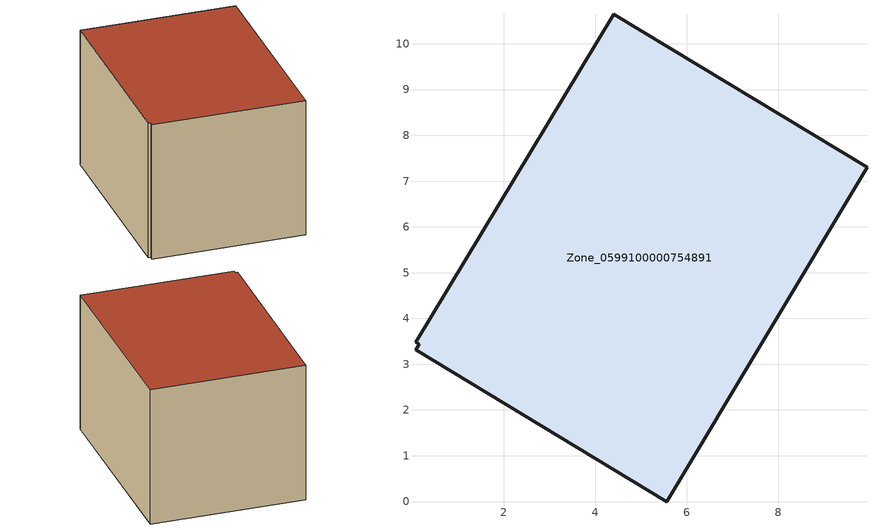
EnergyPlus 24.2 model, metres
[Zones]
Zone_0599100000754891
 floor ground (C_G): 0.08,3.31 0.15,3.44 0.07,3.48 4.41,10.64 9.94,7.3 5.56,0 z0
 wall outside (C_F): 9.94,7.3 4.41,10.64 0.07,3.48 0.15,3.44 0.08,3.31 5.56,0 9.94,7.3 z0:5.97
 roof outside (C_R): 0.15,3.44 0.08,3.31 5.56,0 9.94,7.3 4.41,10.64 0.07,3.48 z5.97
[BUILDING]
Pand.0599100000754891: North Axis=0; Terrain=City; Loads Convergence Tolerance Value=0.04; Temperature Convergence Tolerance Value=0.4; Solar Distribution=FullExterior; Maximum Number of Warmup Days=25; Minimum Number of Warmup Days=1
[Site:Location]
Rotterdam.The.Hague.AP_ZH_NLD Design_Conditions: Latitude=51.96; Longitude=4.45; Time Zone=1; Elevation=-4.5
[SITE:GROUNDTEMPERATURE:BUILDINGSURFACE]
18, 18, 18, 18, 18, 18, 18, 18, 18, 18, 18, 18
[MATERIAL] Thermal Absorptance=0.9; Solar Absorptance=0.7; Visible Absorptance=0.7
Name | Roughness | Thickness | Conductivity | Density | Specific Heat
G.TC.1946-1964 | MediumSmooth | 0.15 | 1 | 540 | 1210
F.TC.1946-1964 | Rough | 0.3 | 0.857143 | 1920 | 840
R.TC.1946-1964 | MediumRough | 0.2 | 0.235294 | 1500 | 1000
[CONSTRUCTION]
C_G: G.TC.1946-1964
C_F: F.TC.1946-1964
C_R: R.TC.1946-1964
[ZONE]
Zone_0599100000754891: Type=1; Multiplier=1; Ceiling Height=Autocalculate; Volume=Autocalculate; Floor Area=autocalculate; Part of Total Floor Area=Yes
[ZONEINFILTRATION:DESIGNFLOWRATE]
Infil_Zone_0599100000754891: Zone or ZoneList or Space or SpaceList=Zone_0599100000754891; Schedule=AlwaysOn; Design Flow Rate Calculation Method=Flow/Area; Flow Rate per Floor Area=0.003; Constant Term Coefficient=1; Temperature Term Coefficient=0; Velocity Term Coefficient=0; Velocity Squared Term Coefficient=0
[HVACTEMPLATE:ZONE:IDEALLOADSAIRSYSTEM]
Zone_0599100000754891: Maximum Heating Supply Air Temperature=50; Minimum Cooling Supply Air Temperature=13; Maximum Heating Supply Air Humidity Ratio=0.0156; Minimum Cooling Supply Air Humidity Ratio=0.0077; Heating Limit=NoLimit; Cooling Limit=NoLimit; Dehumidification Control Type=ConstantSensibleHeatRatio; Cooling Sensible Heat Ratio=0.7; Dehumidification Setpoint=60; Humidification Control Type=None; Humidification Setpoint=30; Outdoor Air Method=None; Outdoor Air Flow Rate per Person=0.00944; Outdoor Air Flow Rate per Zone Floor Area=0; Outdoor Air Flow Rate per Zone=0; Demand Controlled Ventilation Type=None; Outdoor Air Economizer Type=NoEconomizer; Heat Recovery Type=None; Sensible Heat Recovery Effectiveness=0.7; Latent Heat Recovery Effectiveness=0.65
[ZONECONTROL:THERMOSTAT]
ThermostatControl_Zone_0599100000754891: Zone or ZoneList=Zone_0599100000754891; Control Type Schedule=DualSetpointControlType; Control 1=Thermostat_Zone_0599100000754891; Temperature Difference Between Cutout And Setpoint=0
[THERMOSTATSETPOINT:DUALSETPOINT]
Thermostat_Zone_0599100000754891: Heating Setpoint Temperature Schedule=HeatingSetpoint_Zone_0599100000754891; Cooling Setpoint Temperature Schedule=CoolingSetpoint_Zone_0599100000754891
[SCHEDULE:COMPACT]
HeatingSetpoint_Zone_0599100000754891: Through: 12/31, For: AllDays, Until: 24:00, 21
CoolingSetpoint_Zone_0599100000754891: Through: 12/31, For: AllDays, Until: 24:00, 24
DualSetpointControlType: Through: 12/31, For: AllDays, Until: 24:00, 4
AlwaysOn: Through: 12/31, For: AllDays, Until: 24:00, 1
